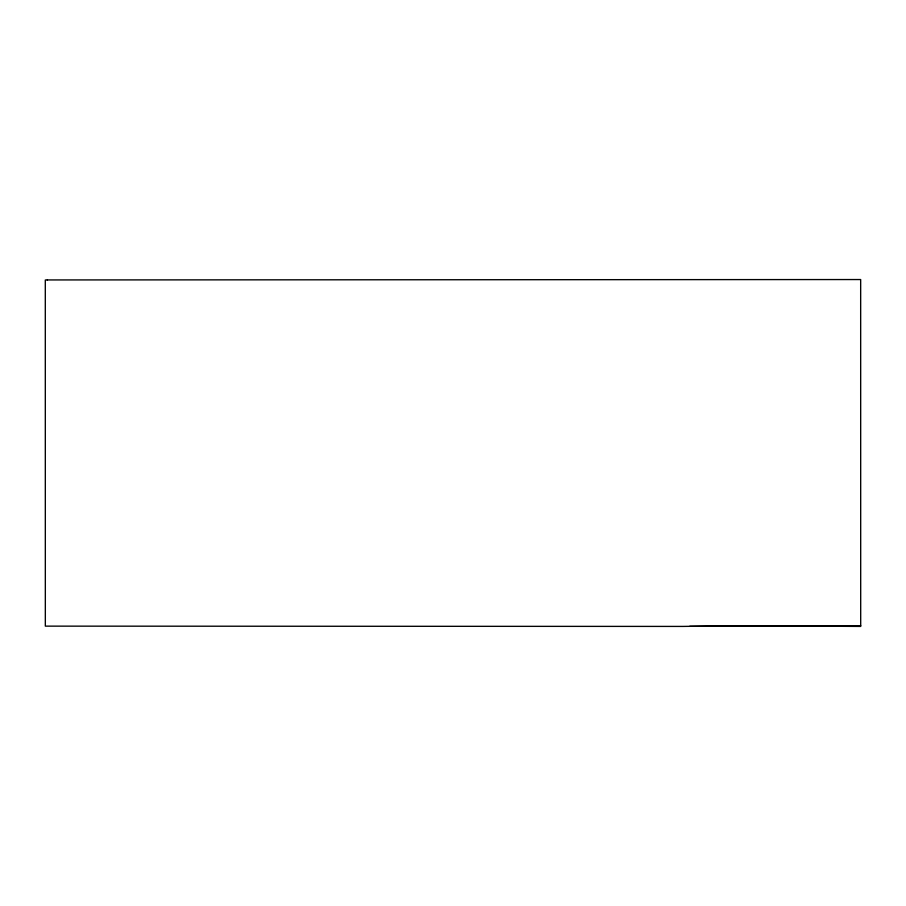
<?xml version="1.0" encoding="UTF-8"?>
<svg xmlns="http://www.w3.org/2000/svg" width="906" height="906" viewBox="0 0 906 906"><rect width="100%" height="100%" fill="white"/><g stroke="black" fill="none" stroke-linecap="round" stroke-linejoin="round"><path stroke-width="1.36" d="M860.7 625.684L689.715 626.329M47.338 279.943L45.3 279.999L45.334 626.137L682.784 626.42L734.732 625.718L860.7 626.431L860.666 279.546L47.338 279.943"/></g></svg>
